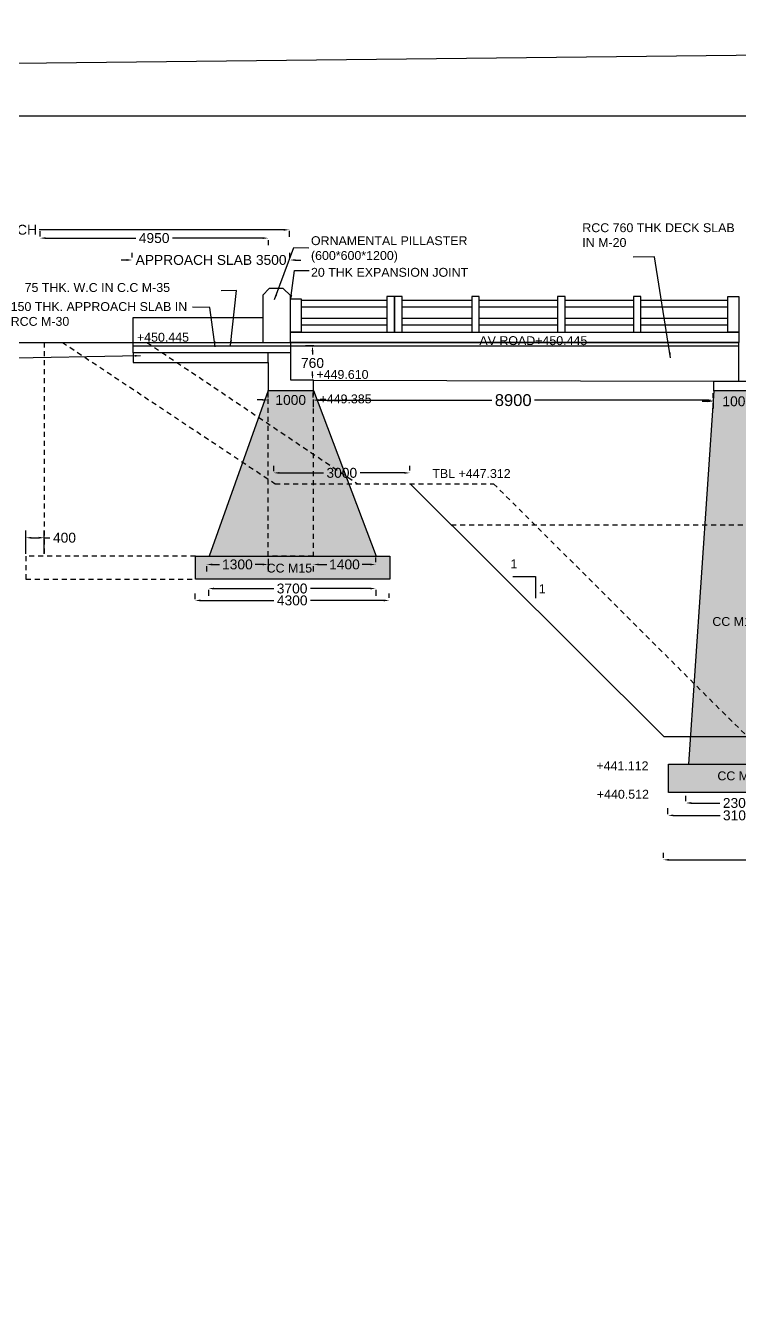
# Model space of a CAD drawing. Header units: metres. Extents: x 450 to 608, y 268 to 479.
# Drawn here: x 522.18 to 540.25, y 314.38 to 347 of the extents above; entities that cross this region are included whole.
import ezdxf

# ---------------------------------------------------------------- set-up
doc = ezdxf.new("R2010")
doc.units = ezdxf.units.M
doc.header["$MEASUREMENT"] = 0
doc.linetypes.add('HIDDEN', pattern=[9.525, 6.35, -3.175])
for name, color, linetype in [('DIMENSION', 255, 'Continuous'), ('DRAWING', 7, 'Continuous'), ('HATCH', 7, 'Continuous'), ('TEXT', 255, 'Continuous')]:
    doc.layers.add(name, color=color, linetype=linetype)
doc.styles.get("Standard").update_dxf_attribs({"font": 'arial.ttf'})
doc.dimstyles.get("Standard").update_dxf_attribs({"dimtxt": 0.25, "dimasz": 0.14, "dimexe": 0.18, "dimexo": 0.0625, "dimgap": 0.09, "dimtad": 0, "dimtih": 1, "dimtoh": 1, "dimdec": 4, "dimzin": 0, "dimdsep": 46, "dimtxsty": 'Standard', "dimcen": 0.09, "dimadec": 0, "dimazin": 0, "dimtfac": 1, "dimtdec": 4, "dimtofl": 0, "dimtmove": 0, "dimatfit": 3, "dimfxl": 0, "dimtolj": 1, "dimtzin": 0, "dimarcsym": 0})

# ---------------------------------------------------------------- blocks, each defined once
blk = doc.blocks.new('*D81')
at = {"layer": 'Defpoints', "color": 0, "ltscale": 0.02, "transparency": 16777216}
for p in [(511.629, 341.892), (511.629, 341.831), (528.857, 341.871)]:
    blk.add_point(p, dxfattribs=at)
at = {"layer": 'DIMENSION', "color": 0, "lineweight": -2, "ltscale": 0.02, "transparency": 16777216}
for p, q in [((511.629, 341.829), (511.629, 341.651)), ((511.769, 341.831), (517.964, 341.831)), ((528.717, 341.831), (522.522, 341.831)), ((528.857, 341.808), (528.857, 341.651))]:
    blk.add_line(p, q, dxfattribs=at)
at = {"layer": 'DIMENSION', "color": 0, "ltscale": 0.02, "transparency": 16777216}
for points in [[(511.769, 341.854), (511.769, 341.807), (511.629, 341.831)], [(528.717, 341.854), (528.717, 341.807), (528.857, 341.831)]]:
    blk.add_solid(points, dxfattribs=at)
at = {"layer": 'DIMENSION', "color": 0, "ltscale": 0.02, "transparency": 16777216, "insert": (520.243, 341.831), "char_height": 0.25, "attachment_point": 5}
blk.add_mtext('\\A1;15000 RAIGHT APPROACH', dxfattribs=at)
blk = doc.blocks.new('*D82')
at = {"layer": 'Defpoints', "color": 0, "ltscale": 0.02, "transparency": 16777216}
for p in [(522.543, 341.621), (522.543, 341.6), (528.323, 341.632)]:
    blk.add_point(p, dxfattribs=at)
at = {"layer": 'DIMENSION', "color": 0, "lineweight": -2, "ltscale": 0.02, "transparency": 16777216}
for p, q in [((522.543, 341.663), (522.543, 341.801)), ((522.683, 341.621), (524.965, 341.621)), ((528.183, 341.621), (525.901, 341.621)), ((528.323, 341.569), (528.323, 341.441))]:
    blk.add_line(p, q, dxfattribs=at)
at = {"layer": 'DIMENSION', "color": 0, "ltscale": 0.02, "transparency": 16777216}
for points in [[(522.683, 341.645), (522.683, 341.598), (522.543, 341.621)], [(528.183, 341.645), (528.183, 341.598), (528.323, 341.621)]]:
    blk.add_solid(points, dxfattribs=at)
at = {"layer": 'DIMENSION', "color": 0, "ltscale": 0.02, "transparency": 16777216, "insert": (525.433, 341.621), "char_height": 0.25, "attachment_point": 5}
blk.add_mtext('\\A1;4950', dxfattribs=at)
blk = doc.blocks.new('*D83')
at = {"layer": 'Defpoints', "color": 0, "ltscale": 0.02, "transparency": 16777216}
for p in [(524.88, 341.066), (524.88, 341.066), (528.869, 341.066)]:
    blk.add_point(p, dxfattribs=at)
at = {"layer": 'DIMENSION', "color": 0, "lineweight": -2, "ltscale": 0.02, "transparency": 16777216}
for p, q in [((524.88, 341.129), (524.88, 341.246)), ((528.869, 341.129), (528.869, 341.246)), ((524.74, 341.066), (524.6, 341.066)), ((529.009, 341.066), (529.149, 341.066))]:
    blk.add_line(p, q, dxfattribs=at)
at = {"layer": 'DIMENSION', "color": 0, "ltscale": 0.02, "transparency": 16777216}
for points in [[(524.74, 341.089), (524.74, 341.043), (524.88, 341.066)], [(529.009, 341.089), (529.009, 341.043), (528.869, 341.066)]]:
    blk.add_solid(points, dxfattribs=at)
at = {"layer": 'DIMENSION', "color": 0, "ltscale": 0.02, "transparency": 16777216, "insert": (526.875, 341.066), "char_height": 0.25, "attachment_point": 5}
blk.add_mtext('\\A1;APPROACH SLAB 3500', dxfattribs=at)
blk = doc.blocks.new('*D84')
at = {"layer": 'Defpoints', "color": 0, "ltscale": 0.02, "transparency": 16777216}
for p in [(526.763, 333.372), (528.32, 333.562), (528.32, 333.353)]:
    blk.add_point(p, dxfattribs=at)
at = {"layer": 'DIMENSION', "color": 0, "lineweight": -2, "ltscale": 0.02, "transparency": 16777216}
for p, q in [((526.903, 333.353), (527.09, 333.353)), ((528.18, 333.353), (527.993, 333.353)), ((528.32, 333.5), (528.32, 333.173)), ((526.763, 333.31), (526.763, 333.173))]:
    blk.add_line(p, q, dxfattribs=at)
at = {"layer": 'DIMENSION', "color": 0, "ltscale": 0.02, "transparency": 16777216}
for points in [[(526.903, 333.376), (526.903, 333.329), (526.763, 333.353)], [(528.18, 333.376), (528.18, 333.329), (528.32, 333.353)]]:
    blk.add_solid(points, dxfattribs=at)
at = {"layer": 'DIMENSION', "color": 0, "ltscale": 0.02, "transparency": 16777216, "insert": (527.542, 333.353), "char_height": 0.25, "attachment_point": 5}
blk.add_mtext('\\A1;1300', dxfattribs=at)
blk = doc.blocks.new('*D85')
at = {"layer": 'Defpoints', "color": 0, "ltscale": 0.02, "transparency": 16777216}
for p in [(529.463, 333.369), (531.046, 333.353), (531.046, 333.353)]:
    blk.add_point(p, dxfattribs=at)
at = {"layer": 'DIMENSION', "color": 0, "lineweight": -2, "ltscale": 0.02, "transparency": 16777216}
for p, q in [((529.603, 333.353), (529.803, 333.353)), ((530.906, 333.353), (530.705, 333.353)), ((531.046, 333.415), (531.046, 333.533)), ((529.463, 333.307), (529.463, 333.173))]:
    blk.add_line(p, q, dxfattribs=at)
at = {"layer": 'DIMENSION', "color": 0, "ltscale": 0.02, "transparency": 16777216}
for points in [[(529.603, 333.376), (529.603, 333.329), (529.463, 333.353)], [(530.906, 333.376), (530.906, 333.329), (531.046, 333.353)]]:
    blk.add_solid(points, dxfattribs=at)
at = {"layer": 'DIMENSION', "color": 0, "ltscale": 0.02, "transparency": 16777216, "insert": (530.254, 333.353), "char_height": 0.25, "attachment_point": 5}
blk.add_mtext('\\A1;1400', dxfattribs=at)
blk = doc.blocks.new('*D86')
at = {"layer": 'Defpoints', "color": 0, "ltscale": 0.02, "transparency": 16777216}
for p in [(526.809, 332.775), (531.045, 332.769), (531.045, 332.743)]:
    blk.add_point(p, dxfattribs=at)
at = {"layer": 'DIMENSION', "color": 0, "lineweight": -2, "ltscale": 0.02, "transparency": 16777216}
for p, q in [((526.809, 332.712), (526.809, 332.563)), ((526.949, 332.743), (528.464, 332.743)), ((530.905, 332.743), (529.39, 332.743)), ((531.045, 332.707), (531.045, 332.563))]:
    blk.add_line(p, q, dxfattribs=at)
at = {"layer": 'DIMENSION', "color": 0, "ltscale": 0.02, "transparency": 16777216}
for points in [[(526.949, 332.766), (526.949, 332.72), (526.809, 332.743)], [(530.905, 332.766), (530.905, 332.72), (531.045, 332.743)]]:
    blk.add_solid(points, dxfattribs=at)
at = {"layer": 'DIMENSION', "color": 0, "ltscale": 0.02, "transparency": 16777216, "insert": (528.927, 332.743), "char_height": 0.25, "attachment_point": 5}
blk.add_mtext('\\A1;3700', dxfattribs=at)
blk = doc.blocks.new('*D87')
at = {"layer": 'Defpoints', "color": 0, "ltscale": 0.02, "transparency": 16777216}
for p in [(526.47, 332.416), (531.389, 332.442), (531.389, 332.442)]:
    blk.add_point(p, dxfattribs=at)
at = {"layer": 'DIMENSION', "color": 0, "lineweight": -2, "ltscale": 0.02, "transparency": 16777216}
for p, q in [((526.47, 332.478), (526.47, 332.622)), ((526.61, 332.442), (528.462, 332.442)), ((531.249, 332.442), (529.397, 332.442)), ((531.389, 332.505), (531.389, 332.622))]:
    blk.add_line(p, q, dxfattribs=at)
at = {"layer": 'DIMENSION', "color": 0, "ltscale": 0.02, "transparency": 16777216}
for points in [[(526.61, 332.465), (526.61, 332.419), (526.47, 332.442)], [(531.249, 332.465), (531.249, 332.419), (531.389, 332.442)]]:
    blk.add_solid(points, dxfattribs=at)
at = {"layer": 'DIMENSION', "color": 0, "ltscale": 0.02, "transparency": 16777216, "insert": (528.93, 332.442), "char_height": 0.25, "attachment_point": 5}
blk.add_mtext('\\A1;4300', dxfattribs=at)
blk = doc.blocks.new('*D88')
at = {"layer": 'Defpoints', "color": 0, "ltscale": 0.02, "transparency": 16777216}
for p in [(528.461, 335.657), (531.912, 335.673), (531.912, 335.673)]:
    blk.add_point(p, dxfattribs=at)
at = {"layer": 'DIMENSION', "color": 0, "lineweight": -2, "ltscale": 0.02, "transparency": 16777216}
for p, q in [((528.461, 335.72), (528.461, 335.853)), ((528.601, 335.673), (529.723, 335.673)), ((531.772, 335.673), (530.649, 335.673)), ((531.912, 335.735), (531.912, 335.853))]:
    blk.add_line(p, q, dxfattribs=at)
at = {"layer": 'DIMENSION', "color": 0, "ltscale": 0.02, "transparency": 16777216}
for points in [[(528.601, 335.696), (528.601, 335.65), (528.461, 335.673)], [(531.772, 335.696), (531.772, 335.65), (531.912, 335.673)]]:
    blk.add_solid(points, dxfattribs=at)
at = {"layer": 'DIMENSION', "color": 0, "ltscale": 0.02, "transparency": 16777216, "insert": (530.186, 335.673), "char_height": 0.25, "attachment_point": 5}
blk.add_mtext('\\A1;3000', dxfattribs=at)
blk = doc.blocks.new('*D89')
at = {"layer": 'Defpoints', "color": 0, "ltscale": 0.02, "transparency": 16777216}
for p in [(528.32, 337.52), (529.463, 337.52), (529.463, 337.52)]:
    blk.add_point(p, dxfattribs=at)
at = {"layer": 'DIMENSION', "color": 0, "lineweight": -2, "ltscale": 0.02, "transparency": 16777216}
for p, q in [((528.32, 337.583), (528.32, 337.7)), ((529.463, 337.583), (529.463, 337.7)), ((528.18, 337.52), (528.04, 337.52)), ((529.603, 337.52), (529.743, 337.52))]:
    blk.add_line(p, q, dxfattribs=at)
at = {"layer": 'DIMENSION', "color": 0, "ltscale": 0.02, "transparency": 16777216}
for points in [[(528.18, 337.543), (528.18, 337.497), (528.32, 337.52)], [(529.603, 337.543), (529.603, 337.497), (529.463, 337.52)]]:
    blk.add_solid(points, dxfattribs=at)
at = {"layer": 'DIMENSION', "color": 0, "ltscale": 0.02, "transparency": 16777216, "insert": (528.892, 337.52), "char_height": 0.25, "attachment_point": 5}
blk.add_mtext('\\A1;1000', dxfattribs=at)
blk = doc.blocks.new('*D90')
at = {"layer": 'Defpoints', "color": 0, "ltscale": 0.02, "transparency": 16777216}
for p in [(529.444, 338.89), (529.541, 338.89), (529.463, 338.024)]:
    blk.add_point(p, dxfattribs=at)
at = {"layer": 'DIMENSION', "color": 0, "lineweight": -2, "ltscale": 0.02, "transparency": 16777216}
for p, q in [((529.479, 338.89), (529.264, 338.89)), ((529.444, 338.75), (529.444, 338.675)), ((529.444, 338.164), (529.444, 338.24)), ((529.4, 338.024), (529.264, 338.024))]:
    blk.add_line(p, q, dxfattribs=at)
at = {"layer": 'DIMENSION', "color": 0, "ltscale": 0.02, "transparency": 16777216}
for points in [[(529.421, 338.75), (529.467, 338.75), (529.444, 338.89)], [(529.421, 338.164), (529.467, 338.164), (529.444, 338.024)]]:
    blk.add_solid(points, dxfattribs=at)
at = {"layer": 'DIMENSION', "color": 0, "ltscale": 0.02, "transparency": 16777216, "insert": (529.444, 338.457), "char_height": 0.25, "attachment_point": 5}
blk.add_mtext('\\A1;760', dxfattribs=at)
blk = doc.blocks.new('*D91')
at = {"layer": 'Defpoints', "color": 0, "ltscale": 0.02, "transparency": 16777216}
for p in [(529.463, 337.52), (539.593, 337.515), (539.593, 337.515)]:
    blk.add_point(p, dxfattribs=at)
at = {"layer": 'DIMENSION', "color": 0, "lineweight": -2, "ltscale": 0.02, "transparency": 16777216}
for p, q in [((539.593, 337.578), (539.593, 337.695)), ((529.463, 337.458), (529.463, 337.335)), ((529.603, 337.515), (533.991, 337.515)), ((539.453, 337.515), (535.066, 337.515))]:
    blk.add_line(p, q, dxfattribs=at)
at = {"layer": 'DIMENSION', "color": 0, "ltscale": 0.02, "transparency": 16777216}
for points in [[(529.603, 337.539), (529.603, 337.492), (529.463, 337.515)], [(539.453, 337.539), (539.453, 337.492), (539.593, 337.515)]]:
    blk.add_solid(points, dxfattribs=at)
at = {"layer": 'DIMENSION', "color": 0, "ltscale": 0.02, "transparency": 16777216, "insert": (534.528, 337.515), "char_height": 0.3, "attachment_point": 5}
blk.add_mtext('\\A1;8900', dxfattribs=at)
blk = doc.blocks.new('*D92')
at = {"layer": 'Defpoints', "color": 0, "ltscale": 0.02, "transparency": 16777216}
for p in [(539.593, 337.515), (540.839, 337.486), (540.839, 337.465)]:
    blk.add_point(p, dxfattribs=at)
at = {"layer": 'DIMENSION', "color": 0, "lineweight": -2, "ltscale": 0.02, "transparency": 16777216}
for p, q in [((540.839, 337.528), (540.839, 337.666)), ((539.453, 337.486), (539.313, 337.486)), ((539.593, 337.453), (539.593, 337.306)), ((540.979, 337.486), (541.119, 337.486))]:
    blk.add_line(p, q, dxfattribs=at)
at = {"layer": 'DIMENSION', "color": 0, "ltscale": 0.02, "transparency": 16777216}
for points in [[(539.453, 337.51), (539.453, 337.463), (539.593, 337.486)], [(540.979, 337.51), (540.979, 337.463), (540.839, 337.486)]]:
    blk.add_solid(points, dxfattribs=at)
at = {"layer": 'DIMENSION', "color": 0, "ltscale": 0.02, "transparency": 16777216, "insert": (540.216, 337.486), "char_height": 0.25, "attachment_point": 5}
blk.add_mtext('\\A1;1000', dxfattribs=at)
blk = doc.blocks.new('*D106')
at = {"layer": 'Defpoints', "color": 0, "ltscale": 0.02, "transparency": 16777216}
for p in [(538.899, 327.299), (541.555, 327.31), (541.555, 327.31)]:
    blk.add_point(p, dxfattribs=at)
at = {"layer": 'DIMENSION', "color": 0, "lineweight": -2, "ltscale": 0.02, "transparency": 16777216}
for p, q in [((538.899, 327.361), (538.899, 327.49)), ((541.555, 327.373), (541.555, 327.49)), ((539.039, 327.31), (539.762, 327.31)), ((541.415, 327.31), (540.692, 327.31))]:
    blk.add_line(p, q, dxfattribs=at)
at = {"layer": 'DIMENSION', "color": 0, "ltscale": 0.02, "transparency": 16777216}
for points in [[(539.039, 327.334), (539.039, 327.287), (538.899, 327.31)], [(541.415, 327.334), (541.415, 327.287), (541.555, 327.31)]]:
    blk.add_solid(points, dxfattribs=at)
at = {"layer": 'DIMENSION', "color": 0, "ltscale": 0.02, "transparency": 16777216, "insert": (540.227, 327.31), "char_height": 0.25, "attachment_point": 5}
blk.add_mtext('\\A1;2300', dxfattribs=at)
blk = doc.blocks.new('*D107')
at = {"layer": 'Defpoints', "color": 0, "ltscale": 0.02, "transparency": 16777216}
for p in [(538.448, 326.969), (542.012, 326.997), (542.012, 326.997)]:
    blk.add_point(p, dxfattribs=at)
at = {"layer": 'DIMENSION', "color": 0, "lineweight": -2, "ltscale": 0.02, "transparency": 16777216}
for p, q in [((538.448, 327.031), (538.448, 327.177)), ((542.012, 327.06), (542.012, 327.177)), ((538.588, 326.997), (539.767, 326.997)), ((541.872, 326.997), (540.693, 326.997))]:
    blk.add_line(p, q, dxfattribs=at)
at = {"layer": 'DIMENSION', "color": 0, "ltscale": 0.02, "transparency": 16777216}
for points in [[(538.588, 327.02), (538.588, 326.974), (538.448, 326.997)], [(541.872, 327.02), (541.872, 326.974), (542.012, 326.997)]]:
    blk.add_solid(points, dxfattribs=at)
at = {"layer": 'DIMENSION', "color": 0, "ltscale": 0.02, "transparency": 16777216, "insert": (540.23, 326.997), "char_height": 0.25, "attachment_point": 5}
blk.add_mtext('\\A1;3100', dxfattribs=at)
blk = doc.blocks.new('*D109')
at = {"layer": 'Defpoints', "color": 0, "ltscale": 0.02, "transparency": 16777216}
for p in [(538.333, 325.862), (553.478, 325.871), (553.478, 325.871)]:
    blk.add_point(p, dxfattribs=at)
at = {"layer": 'DIMENSION', "color": 0, "lineweight": -2, "ltscale": 0.02, "transparency": 16777216}
for p, q in [((538.333, 325.925), (538.333, 326.051)), ((538.473, 325.871), (543.873, 325.871)), ((553.338, 325.871), (547.939, 325.871)), ((553.478, 325.934), (553.478, 326.051))]:
    blk.add_line(p, q, dxfattribs=at)
at = {"layer": 'DIMENSION', "color": 0, "ltscale": 0.02, "transparency": 16777216}
for points in [[(538.473, 325.895), (538.473, 325.848), (538.333, 325.871)], [(553.338, 325.895), (553.338, 325.848), (553.478, 325.871)]]:
    blk.add_solid(points, dxfattribs=at)
at = {"layer": 'DIMENSION', "color": 0, "ltscale": 0.02, "transparency": 16777216, "insert": (545.906, 325.871), "char_height": 0.25, "attachment_point": 5}
blk.add_mtext('\\A1;EXTENDED B.W= 13200', dxfattribs=at)
blk = doc.blocks.new('*D121')
at = {"layer": 'Defpoints', "color": 0, "ltscale": 0.02, "transparency": 16777216}
for p in [(522.65, 334.03), (522.183, 333.562), (522.65, 333.562)]:
    blk.add_point(p, dxfattribs=at)
at = {"layer": 'DIMENSION', "color": 0, "lineweight": -2, "ltscale": 0.02, "transparency": 16777216}
for p, q in [((522.183, 333.625), (522.183, 334.21)), ((522.323, 334.03), (522.51, 334.03)), ((522.65, 333.625), (522.65, 334.21)), ((522.65, 334.03), (522.79, 334.03))]:
    blk.add_line(p, q, dxfattribs=at)
at = {"layer": 'DIMENSION', "color": 0, "ltscale": 0.02, "transparency": 16777216}
for points in [[(522.323, 334.054), (522.323, 334.007), (522.183, 334.03)], [(522.51, 334.054), (522.51, 334.007), (522.65, 334.03)]]:
    blk.add_solid(points, dxfattribs=at)
at = {"layer": 'DIMENSION', "color": 0, "ltscale": 0.02, "transparency": 16777216, "insert": (523.161, 334.03), "char_height": 0.25, "attachment_point": 5}
blk.add_mtext('\\A1;400', dxfattribs=at)

msp = doc.modelspace()

# ---------------------------------------------------------------- hatches: boundary and pattern name
at = {"layer": 'HATCH', "ltscale": 0.02}
h = msp.add_hatch(dxfattribs=at)
h.set_pattern_fill('AR-CONC', color=256, scale=0.05, style=0)
h.set_pattern_definition([(50, (0, 0), (0.35863009, -0.03137607), [0.0375, -0.4125]), (355, (0, 0), (-0.06937567, 0.37609607), [0.03, -0.33]), (100.451444, (0.0299, -0.0026), (0.28925442, 0.34472), [0.0318701, -0.35057106]), (46.1842, (0, 0.1), (0.53362067, -0.08275964), [0.05625, -0.61875]), (96.63564, (0.04447, 0.0931), (0.46733097, 0.4870593), [0.04780517, -0.5258569]), (351.18416, (0, 0.1), (0.46733097, 0.4870593), [0.045, -0.495]), (21, (0.05, 0.075), (0.29845353, -0.20130945), [0.0375, -0.4125]), (326, (0.05, 0.075), (0.12165767, 0.36257502), [0.03, -0.33]), (71.451445, (0.07487, 0.05822), (0.42011119, 0.16126558), [0.0318701, -0.35057106]), (37.5, (0, 0), (0.006079928, 0.166446927), [0, -0.326, 0, -0.335, 0, -0.33125]), (7.5, (0, 0), (0.13153477, 0.197205856), [0, -0.191, 0, -0.3185, 0, -0.12625]), (327.5, (-0.1115, 0), (0.266911218, -0.011277436), [0, -0.125, 0, -0.39, 0, -0.5175]), (317.5, (-0.1615, 0), (0.291593085, 0.05005249), [0, -0.1625, 0, -0.259, 0, -0.3675])])
h.paths.add_polyline_path([(528.32019, 335.51639), (527.67538, 335.94491), (526.83024, 333.56249), (528.32019, 333.56249)])
h.paths.add_polyline_path([(529.46282, 335.39798), (528.49836, 335.39798), (528.32019, 335.51639), (528.32019, 333.56249), (529.46282, 333.56249)])
h.paths.add_polyline_path([(530.36421, 335.39798), (529.46282, 335.39798), (529.46282, 333.56249), (531.05963, 333.56249)])
h.paths.add_polyline_path([(531.40417, 333.56249), (526.47962, 333.56249), (526.47962, 332.98228), (531.40417, 332.98228)])
h.paths.add_polyline_path([(529.46282, 337.7626), (528.32019, 337.7626), (528.32019, 335.51639), (528.49836, 335.39798), (529.46282, 335.39798)])
h.paths.add_polyline_path([(528.32019, 337.7626), (527.67538, 335.94491), (528.32019, 335.51639)])
h.paths.add_polyline_path([(529.46831, 337.7626), (529.46282, 337.7626), (529.46282, 335.39798), (530.36421, 335.39798)])
h.paths.add_polyline_path([(541.06927, 334.36116), (539.38049, 334.36116), (539.10886, 330.33879), (540.46432, 328.98797), (541.4679, 328.98797)])
h.paths.add_polyline_path([(540.81749, 337.75503), (539.60968, 337.75503), (539.38049, 334.36116), (541.06927, 334.36116)])
h.paths.add_polyline_path([(539.10886, 330.33879), (539.01765, 328.98797), (540.46432, 328.98797)])
h.paths.add_polyline_path([(541.4679, 328.98797), (539.01765, 328.98797), (538.97067, 328.29231), (541.51951, 328.29231)])
h.paths.add_polyline_path([(542.01871, 328.29231), (538.46242, 328.29231), (538.46242, 327.57412), (542.01871, 327.57412)])
h.paths.add_polyline_path([(528.18999, 332.92279), (529.81189, 332.92412), (529.81141, 333.51847), (528.1895, 333.51714)], flags=9)
h.paths.add_polyline_path([(539.4811, 331.56975), (541.103, 331.57108), (541.10252, 332.16543), (539.48061, 332.1641)], flags=24)
h.paths.add_polyline_path([(539.60902, 327.65941), (541.23092, 327.66074), (541.23044, 328.25509), (539.60853, 328.25376)], flags=24)
h = msp.add_hatch(dxfattribs=at)
h.set_pattern_fill('AR-CONC', color=256, scale=0.09)
h.set_pattern_definition([(50, (0, 0), (0.64553416, -0.05647692), [0.0675, -0.7425]), (355, (0, 0), (-0.1248762, 0.6769729), [0.054, -0.594]), (100.45144, (0.0538, -0.0047), (0.52065796, 0.620496), [0.0573662, -0.6310279]), (46.1842, (0, 0.18), (0.9605172, -0.1489674), [0.10125, -1.11375]), (96.63564, (0.08, 0.1676), (0.8411958, 0.8767067), [0.0860493, -0.9465424]), (351.18416, (0, 0.18), (0.8411958, 0.8767067), [0.081, -0.891]), (21, (0.09, 0.135), (0.53721635, -0.362357), [0.0675, -0.7425]), (326, (0.09, 0.135), (0.2189838, 0.65263504), [0.054, -0.594]), (71.45144, (0.13477, 0.1048), (0.75620014, 0.29027804), [0.0573662, -0.6310279]), (37.5, (0, 0), (0.01094387, 0.29960447), [0, -0.5868, 0, -0.603, 0, -0.59625]), (7.5, (0, 0), (0.23676258, 0.35497054), [0, -0.3438, 0, -0.5733, 0, -0.22725]), (327.5, (-0.2007, 0), (0.48044019, -0.020299385), [0, -0.225, 0, -0.702, 0, -0.9315]), (317.5, (-0.2907, 0), (0.52486755, 0.09009448), [0, -0.2925, 0, -0.4662, 0, -0.6615])])
h.paths.add_polyline_path([(581.44054, 322.20102), (581.36782, 322.768, -0.06386683), (581.3641, 322.79706), (581.20845, 324.01059, -0.06386683), (581.20473, 324.03965), (581.04908, 325.25318, -0.06386683), (581.04536, 325.28224), (580.94889, 326.0344), (579.63792, 326.0344), (579.14903, 322.09739), (579.14903, 320.06883), (580.28305, 320.06883), (580.28305, 320.56586), (580.42704, 319.66335), (580.42704, 320.09498), (581.44054, 320.09498)])
h.paths.add_polyline_path([(581.44054, 319.99879), (580.43398, 319.99879), (580.43398, 319.56716), (580.28999, 320.46967), (580.28999, 319.97264), (579.14903, 319.97264), (579.14903, 314.34399), (581.44054, 314.34399)])
h.paths.add_polyline_path([(579.14903, 319.97264), (578.88519, 319.97264), (578.18625, 314.34399), (579.14903, 314.34399)])
h.paths.add_polyline_path([(582.16468, 316.55506, -0.06386683), (582.16095, 316.58411), (582.00531, 317.79765, -0.06386683), (582.00158, 317.8267), (581.84593, 319.04024, -0.06386683), (581.84221, 319.06929), (581.72299, 319.99879), (581.44054, 319.99879), (581.44054, 314.34399), (582.44826, 314.34399), (582.32405, 315.31247, -0.06386683), (582.32032, 315.34153)])
h.paths.add_polyline_path([(583.87049, 314.34399), (576.76147, 314.34399), (576.76147, 312.97125), (583.87049, 312.97125)])
h.paths.add_polyline_path([(578.58913, 317.58841, -0.94006051), (578.35974, 317.6026, -1), (578.59001, 317.6026, -0.03089568), (578.58913, 317.58841), (578.74828, 318.87009, -0.94006051), (578.51889, 318.88428, -1), (578.74916, 318.88428, -0.03089568), (578.74828, 318.87009), (578.88519, 319.97264), (578.39631, 319.97264), (577.69737, 314.34399), (578.18625, 314.34399), (578.27082, 315.02506, -0.94006051), (578.04143, 315.03925, -1), (578.2717, 315.03925, -0.03089568), (578.27082, 315.02506), (578.42997, 316.30674, -0.94006051), (578.20058, 316.32092, -1), (578.43085, 316.32092, -0.03089568), (578.42997, 316.30674)])
h.paths.add_polyline_path([(579.14903, 322.62047, -0.51522495), (578.99635, 322.72931, -0.51522495), (579.14903, 322.83815), (579.14903, 326.0344), (578.40825, 320.06883), (578.73135, 320.06883, -0.25639233), (578.67804, 320.16596, -1), (578.90831, 320.16596, -0.03089568), (578.90743, 320.15177), (579.06659, 321.43345, -0.94006051), (578.8372, 321.44763, -1), (579.06747, 321.44763, -0.03089568), (579.06659, 321.43345), (579.14903, 322.09739)])
h.paths.add_polyline_path([(579.63792, 326.0344), (579.14903, 326.0344), (579.1555, 324.01099, -1), (579.38577, 324.01099, -0.03089568), (579.38489, 323.9968), (579.54405, 325.27848, -0.94006051), (579.31466, 325.29267, -1), (579.54493, 325.29267, -0.03089568), (579.54405, 325.27848)], flags=17)
h.paths.add_polyline_path([(581.44054, 326.0344), (580.94889, 326.0344), (581.04536, 325.28224, -1), (581.27562, 325.28224, -0.87993454), (581.04908, 325.25318), (581.20473, 324.03965, -1), (581.43499, 324.03965)], flags=17)
h.paths.add_polyline_path([(581.44499, 326.0344), (581.44054, 326.0344), (581.44054, 322.9055, -0.5185459), (581.59437, 322.79706, -0.5185459), (581.44054, 322.68862), (581.44054, 322.20102), (581.52347, 321.55447, -1), (581.75374, 321.55447, -0.87993454), (581.52719, 321.52541), (581.68284, 320.31188, -1), (581.91311, 320.31188, -0.87993454), (581.68656, 320.28283), (581.71066, 320.09498), (582.20677, 320.09498)])
h.paths.add_polyline_path([(582.2191, 319.99879), (581.72299, 319.99879), (581.84221, 319.06929, -1), (582.07248, 319.06929, -0.87993454), (581.84593, 319.04024), (582.00158, 317.8267, -1), (582.23185, 317.8267, -0.87993454), (582.00531, 317.79765), (582.16095, 316.58411, -1), (582.39122, 316.58411, -0.87993454), (582.16468, 316.55506), (582.32032, 315.34153, -1), (582.55059, 315.34153, -0.87993454), (582.32405, 315.31247), (582.44826, 314.34399), (582.94437, 314.34399)])
h.paths.add_polyline_path([(581.71066, 320.09498), (581.44054, 320.09498), (581.44054, 319.99879), (581.72299, 319.99879)])
h.paths.add_polyline_path([(579.14903, 320.06883), (578.89714, 320.06883), (578.88519, 319.97264), (579.14903, 319.97264)])
h.paths.add_polyline_path([(517.07447, 319.90525), (507.19194, 319.90525), (507.19194, 318.48031), (517.07447, 318.48031)])
h.paths.add_polyline_path([(511.11514, 327.28782), (508.28112, 319.90525), (511.11514, 319.90525)], flags=17)
h.paths.add_polyline_path([(513.4218, 328.34044), (511.51922, 328.34044), (511.11514, 327.28782), (511.11514, 319.90525), (513.4218, 319.90525)])
h.paths.add_polyline_path([(513.4218, 328.34044), (513.4218, 319.90525), (516.39117, 319.90525)])
h.paths.add_polyline_path([(509.88812, 324.63154, -1), (510.08515, 324.63154, -0.0918906), (510.0786, 324.59624), (510.48265, 325.64879, -0.8313615), (510.2922, 325.68416, -1), (510.48922, 325.68416, -0.0918906), (510.48268, 325.64886), (510.88672, 326.70138, -0.83123493), (510.69628, 326.73678, -1), (510.8933, 326.73678, -0.0918906), (510.88676, 326.70148), (511.11514, 327.2933), (511.11514, 327.73751, -0.13958997), (511.10036, 327.7894, -0.13958997), (511.11514, 327.84129), (511.11514, 328.34044), (507.87704, 319.90525), (508.28112, 319.90525), (508.46228, 320.38576, -0.83168533), (508.27181, 320.42106, -1), (508.46883, 320.42106, -0.0918906), (508.46228, 320.38576), (508.86635, 321.43834, -0.83153287), (508.67589, 321.47368, -1), (508.87291, 321.47368, -0.0918906), (508.86636, 321.43838), (509.27043, 322.49096, -0.83150962), (509.07996, 322.5263, -1), (509.27699, 322.5263, -0.0918906), (509.27044, 322.491), (509.6745, 323.54357, -0.83147801), (509.48404, 323.57892, -1), (509.68107, 323.57892, -0.0918906), (509.67452, 323.54362), (510.07858, 324.59618, -0.83143253)])
h.paths.add_polyline_path([(511.51922, 328.34044), (511.11514, 328.34044), (511.11514, 327.84129, -0.7550172), (511.29738, 327.7894, -0.0918906), (511.29084, 327.7541)])
h.paths.add_polyline_path([(511.29084, 327.7541, -0.62010438), (511.11514, 327.73751), (511.11514, 327.28782)])
h.paths.add_polyline_path([(579.6701, 318.23056), (581.29201, 318.23189), (581.29152, 318.82623), (579.66961, 318.82491)], flags=24)
h.paths.add_polyline_path([(579.32828, 313.42245), (580.95018, 313.42378), (580.9497, 314.01812), (579.32779, 314.01679)], flags=24)

# ---------------------------------------------------------------- linework, layer by layer
at = {"ltscale": 0.02}
msp.add_lwpolyline([(607.8957, 269.45396), (499.25064, 268.24329), (498.38651, 345.78987), (607.03157, 347.00054)], close=True, dxfattribs=at)
at = {"layer": 'DIMENSION', "ltscale": 0.02}
msp.add_lwpolyline([(534.51546, 333.04857), (535.09588, 333.04857), (535.09588, 332.50241)], dxfattribs=at)
at = {"layer": 'DRAWING', "ltscale": 0.02}
for p, q in [((529.155, 340.05061), (531.32524, 340.05061)), ((531.32524, 339.86955), (529.155, 339.86955)), ((531.71772, 340.05061), (533.47721, 340.05061)), ((533.47721, 339.86955), (531.71772, 339.86955)), ((533.47721, 340.05061), (533.47721, 339.86955)), ((533.66989, 340.05061), (535.65207, 340.05061)), ((535.65207, 339.86955), (533.66989, 339.86955)), ((535.65207, 340.05061), (535.65207, 339.86955)), ((535.85048, 340.05061), (537.57134, 340.05061)), ((537.57134, 339.86955), (535.85048, 339.86955)), ((537.76403, 340.05061), (539.96538, 340.05061)), ((539.96538, 339.86955), (537.76403, 339.86955)), ((529.155, 339.59283), (531.32524, 339.59283)), ((531.71772, 339.59283), (533.47721, 339.59283)), ((533.47721, 339.59283), (533.47721, 339.41176)), ((533.66989, 339.59283), (535.65207, 339.59283)), ((535.65207, 339.59283), (535.65207, 339.41176)), ((535.85048, 339.59283), (537.57134, 339.59283)), ((537.76403, 339.59283), (539.96538, 339.59283)), ((531.32524, 339.41176), (529.155, 339.41176)), ((533.47721, 339.41176), (531.71772, 339.41176)), ((535.65207, 339.41176), (533.66989, 339.41176)), ((537.57134, 339.41176), (535.85048, 339.41176)), ((539.96538, 339.41176), (537.76403, 339.41176)), ((540.24747, 338.00095), (540.24747, 338.98013))]:
    msp.add_line(p, q, dxfattribs=at)
for points in [[(528.34552, 340.34388), (528.1818, 340.17341)], [(528.70274, 340.34388), (528.34552, 340.34388)], [(528.70274, 340.34388), (528.89088, 340.16666)], [(528.1818, 340.17341), (528.1818, 338.98013), (528.89088, 338.98013), (528.89088, 340.16666)], [(528.89088, 338.98013), (528.89088, 338.71235), (524.89935, 338.71235), (524.89935, 339.61098), (528.1818, 339.61098)], [(508.17023, 338.98013), (540.24747, 338.98013)], [(524.89935, 338.89034), (540.24747, 338.89034)], [(524.89935, 338.71235), (524.89935, 338.469), (528.32019, 338.469), (528.32019, 338.71235)], [(528.32019, 338.469), (528.32019, 337.7626), (529.46831, 337.7626), (529.46831, 338.0242), (528.89905, 338.0242), (528.89905, 338.71235)], [(529.46831, 338.0242), (539.60968, 338.00095)], [(528.32019, 337.7626), (526.83024, 333.56249)], [(529.46831, 337.7626), (531.05963, 333.56249)], [(539.60968, 337.75503), (538.97067, 328.29231)], [(545.92986, 328.98797), (538.34989, 328.98797), (531.92023, 335.39411)]]:
    msp.add_lwpolyline(points, dxfattribs=at)
for points in [[(528.89088, 340.07871), (529.155, 340.07871), (529.155, 339.24235), (528.89088, 339.24235)], [(531.32524, 339.24235), (531.51793, 339.24235), (531.51793, 340.14374), (531.32524, 340.14374)], [(531.52504, 339.24235), (531.71772, 339.24235), (531.71772, 340.14374), (531.52504, 340.14374)], [(533.47721, 339.24235), (533.66989, 339.24235), (533.66989, 340.14374), (533.47721, 340.14374)], [(535.65207, 339.24235), (535.84476, 339.24235), (535.84476, 340.14374), (535.65207, 340.14374)], [(537.57134, 339.24235), (537.76403, 339.24235), (537.76403, 340.14374), (537.57134, 340.14374)], [(539.96538, 340.14374), (540.24747, 340.14374), (540.24747, 339.24235), (539.96538, 339.24235)], [(528.89088, 339.24235), (540.24747, 339.24235), (540.24747, 338.98013), (528.89088, 338.98013)], [(539.60968, 338.00095), (540.81749, 338.00095), (540.81749, 337.75503), (539.60968, 337.75503)], [(526.47962, 333.56249), (531.40417, 333.56249), (531.40417, 332.98228), (526.47962, 332.98228)], [(538.46242, 328.29231), (542.01871, 328.29231), (542.01871, 327.57412), (538.46242, 327.57412)]]:
    msp.add_lwpolyline(points, close=True, dxfattribs=at)
at = {"layer": 'DRAWING', "linetype": 'HIDDEN', "ltscale": 0.02}
for points in [[(522.64988, 338.98013), (522.64988, 333.56249)], [(523.10829, 338.98013), (528.49836, 335.39798), (534.0323, 335.39798), (540.46432, 328.98797)], [(525.25158, 338.98013), (530.58469, 335.39798)], [(532.95698, 334.36116), (545.92986, 334.36116)]]:
    msp.add_lwpolyline(points, dxfattribs=at)
for points in [[(528.32019, 337.7626), (529.46282, 337.7626), (529.46282, 333.56249), (528.32019, 333.56249)], [(526.47962, 333.56249), (522.18292, 333.56249), (522.18292, 332.9849), (526.47962, 332.9849)]]:
    msp.add_lwpolyline(points, close=True, dxfattribs=at)
at = {"layer": 'TEXT', "ltscale": 0.02}
msp.add_lwpolyline([(500.58522, 344.72169), (605.1961, 344.72169), (605.1961, 271.46101), (500.58522, 271.46101)], close=True, dxfattribs=at)

# ---------------------------------------------------------------- texts
at = {"layer": 'TEXT'}
for s, p in [('20 THK EXPANSION JOINT', (529.40554, 340.64164)), ('+450.445', (524.99625, 338.99777)), ('AV ROAD+450.445', (533.6712, 338.91123)), ('+449.610', (529.54372, 338.05481)), ('+449.385', (529.62182, 337.4352)), ('TBL +447.312', (532.47999, 335.54412)), ('1', (534.45743, 333.25574)), ('1', (535.17468, 332.62449)), ('+441.112', (536.6356, 328.1406)), ('+440.512', (536.64751, 327.4196))]:
    msp.add_text(s, height=0.225, dxfattribs=at).set_placement(p)
at = {"layer": 'TEXT', "char_height": 0.225, "attachment_point": 1}
for s, insert, width in [('RCC 760 THK DECK SLAB IN M-20', (536.27893, 341.99678), 4.0526942), ('ORNAMENTAL PILLASTER\\P(600*600*1200)', (529.40514, 341.66828), 3.9632323), ('75 THK. W.C IN C.C M-35', (522.15134, 340.48131), 5.0288973), ('150 THK. APPROACH SLAB IN RCC M-30', (521.79831, 339.99868), 5.0288973)]:
    msp.add_mtext(s, dxfattribs=dict(at, insert=insert, width=width))
at = {"layer": 'TEXT', "char_height": 0.225, "width": 1.4644497, "attachment_point": 1, "rotation": 0.04695}
for insert in [(528.28179, 333.3737), (539.5729, 332.02065), (539.70082, 328.11031)]:
    msp.add_mtext('CC M15', dxfattribs=dict(at, insert=insert))

# ---------------------------------------------------------------- dimensions: what is measured, and where the dimension line sits
at = {"layer": 'DIMENSION', "ltscale": 0.02}
for base, p1, p2, text, picture, middle in [((511.62866, 341.83056), (528.85712, 341.87085), (511.62866, 341.89199), '15000 RAIGHT APPROACH', '*D81', (520.24289, 341.83056)), ((522.54267, 341.62128), (528.32325, 341.63175), (522.54267, 341.60034), '4950', '*D82', (525.43296, 341.62128)), ((524.87957, 341.06612), (528.86944, 341.06612), (524.87957, 341.06612), 'APPROACH SLAB 3500', '*D83', (526.8745, 341.06612)), ((529.46282, 337.52), (528.32019, 337.52), (529.46282, 337.52), '1000', '*D89', (528.8915, 337.52)), ((540.839, 337.48628), (539.59348, 337.51519), (540.839, 337.46508), '1000', '*D92', (540.21624, 337.48628)), ((531.91179, 335.67293), (528.46054, 335.657), (531.91179, 335.67293), '3000', '*D88', (530.18616, 335.67293)), ((522.64988, 334.0304), (522.18292, 333.56249), (522.64988, 333.56249), '400', '*D121', (523.16066, 334.0304)), ((528.32019, 333.3527), (526.76282, 333.37246), (528.32019, 333.56249), '1300', '*D84', (527.5415, 333.3527)), ((531.04552, 333.3527), (529.46282, 333.3692), (531.04552, 333.3527), '1400', '*D85', (530.25417, 333.3527)), ((531.04523, 332.74298), (526.80855, 332.77466), (531.04523, 332.76938), '3700', '*D86', (528.92689, 332.74298)), ((531.38862, 332.44207), (526.47043, 332.4157), (531.38862, 332.44207), '4300', '*D87', (528.92952, 332.44207)), ((541.55543, 327.31041), (538.8985, 327.299), (541.55543, 327.31041), '2300', '*D106', (540.22697, 327.31041)), ((542.01158, 326.99703), (538.44808, 326.96854), (542.01158, 326.99703), '3100', '*D107', (540.22983, 326.99703)), ((553.47849, 325.8713), (538.33317, 325.86219), (553.47849, 325.8713), 'EXTENDED B.W= 13200', '*D109', (545.90583, 325.8713))]:
    dim = msp.add_linear_dim(base=base, p1=p1, p2=p2, text=text, dimstyle='Standard', dxfattribs=at)
    dim.commit()
    dim.dimension.update_dxf_attribs({"geometry": picture, "text_midpoint": middle})
dim = msp.add_linear_dim(base=(529.44397, 338.89034), p1=(529.46282, 338.0242), p2=(529.541, 338.89034), angle=90, text='760', dimstyle='Standard', dxfattribs=at)
dim.commit()
dim.dimension.update_dxf_attribs({"geometry": '*D90', "text_midpoint": (529.44397, 338.45727), "dimtype": 160})
dim = msp.add_linear_dim(base=(539.59348, 337.51519), p1=(529.46282, 337.52), p2=(539.59348, 337.51519), text='8900', dimstyle='Standard', override={"dimtxt": 0.3}, dxfattribs=at)
dim.commit()
dim.dimension.update_dxf_attribs({"geometry": '*D91', "text_midpoint": (534.52815, 337.51519)})

# ---------------------------------------------------------------- leaders
at = {"ltscale": 0.02}
for points in [[(528.89088, 340.04145), (528.98607, 340.79963), (529.36087, 340.79654)], [(527.36894, 338.89797), (527.52083, 340.29399), (527.132, 340.28792)]]:
    msp.add_leader(points, dimstyle='Standard', override={"dimgap": 0.09, "dimtad": 0}, dxfattribs=at)
at = {"layer": 'DIMENSION', "ltscale": 0.02}
for points in [[(528.4832, 340.06313), (528.9678, 341.38291), (529.35295, 341.37159)], [(538.5129, 338.58973), (538.11042, 341.14698), (537.56845, 341.13946)], [(525.08602, 338.64159), (518.78301, 338.5161), (518.78301, 338.11419)]]:
    msp.add_leader(points, dimstyle='Standard', override={"dimgap": 0.09, "dimtad": 0}, dxfattribs=at)
at = {"layer": 'TEXT', "ltscale": 0.02}
msp.add_leader([(526.97771, 338.87032), (526.84627, 339.85964), (526.40311, 339.87201)], dimstyle='Standard', override={"dimgap": 0.09, "dimtad": 0}, dxfattribs=at)

doc.saveas('drawing.dxf')
